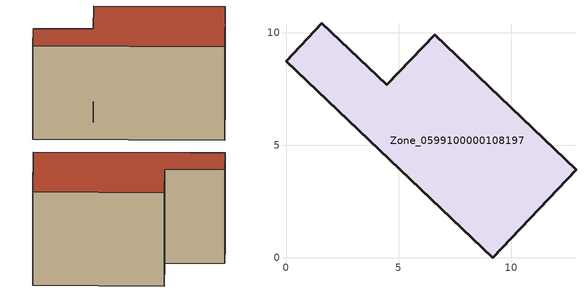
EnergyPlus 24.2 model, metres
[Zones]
Zone_0599100000108197
 floor ground (C_G): 9.18,0 0,8.74 1.59,10.41 4.48,7.67 6.61,9.91 12.89,3.91 z0
 wall outside (C_F): 9.18,0 12.89,3.91 6.61,9.91 4.48,7.67 1.59,10.41 0,8.74 9.18,0 z0:7.07
 roof outside (C_R): 0,8.74 9.18,0 12.89,3.91 6.61,9.91 4.48,7.67 1.59,10.41 z7.07
[BUILDING]
Pand.0599100000108197: North Axis=0; Terrain=City; Loads Convergence Tolerance Value=0.04; Temperature Convergence Tolerance Value=0.4; Solar Distribution=FullExterior; Maximum Number of Warmup Days=25; Minimum Number of Warmup Days=1
[Site:Location]
Rotterdam.The.Hague.AP_ZH_NLD Design_Conditions: Latitude=51.96; Longitude=4.45; Time Zone=1; Elevation=-4.5
[SITE:GROUNDTEMPERATURE:BUILDINGSURFACE]
18, 18, 18, 18, 18, 18, 18, 18, 18, 18, 18, 18
[MATERIAL] Thermal Absorptance=0.9; Solar Absorptance=0.7; Visible Absorptance=0.7
Name | Roughness | Thickness | Conductivity | Density | Specific Heat
G.TI.1975-1991 | MediumSmooth | 0.15 | 0.288461 | 540 | 1210
F.TI.1975-1991 | Rough | 0.3 | 0.230769 | 1920 | 840
R.TI.1975-1991 | MediumRough | 0.2 | 0.153846 | 1500 | 1000
[CONSTRUCTION]
C_G: G.TI.1975-1991
C_F: F.TI.1975-1991
C_R: R.TI.1975-1991
[ZONE]
Zone_0599100000108197: Type=1; Multiplier=1; Ceiling Height=Autocalculate; Volume=Autocalculate; Floor Area=autocalculate; Part of Total Floor Area=Yes
[ZONEINFILTRATION:DESIGNFLOWRATE]
Infil_Zone_0599100000108197: Zone or ZoneList or Space or SpaceList=Zone_0599100000108197; Schedule=AlwaysOn; Design Flow Rate Calculation Method=Flow/Area; Flow Rate per Floor Area=0.003; Constant Term Coefficient=1; Temperature Term Coefficient=0; Velocity Term Coefficient=0; Velocity Squared Term Coefficient=0
[HVACTEMPLATE:ZONE:IDEALLOADSAIRSYSTEM]
Zone_0599100000108197: Maximum Heating Supply Air Temperature=50; Minimum Cooling Supply Air Temperature=13; Maximum Heating Supply Air Humidity Ratio=0.0156; Minimum Cooling Supply Air Humidity Ratio=0.0077; Heating Limit=NoLimit; Cooling Limit=NoLimit; Dehumidification Control Type=ConstantSensibleHeatRatio; Cooling Sensible Heat Ratio=0.7; Dehumidification Setpoint=60; Humidification Control Type=None; Humidification Setpoint=30; Outdoor Air Method=None; Outdoor Air Flow Rate per Person=0.00944; Outdoor Air Flow Rate per Zone Floor Area=0; Outdoor Air Flow Rate per Zone=0; Demand Controlled Ventilation Type=None; Outdoor Air Economizer Type=NoEconomizer; Heat Recovery Type=None; Sensible Heat Recovery Effectiveness=0.7; Latent Heat Recovery Effectiveness=0.65
[ZONECONTROL:THERMOSTAT]
ThermostatControl_Zone_0599100000108197: Zone or ZoneList=Zone_0599100000108197; Control Type Schedule=DualSetpointControlType; Control 1=Thermostat_Zone_0599100000108197; Temperature Difference Between Cutout And Setpoint=0
[THERMOSTATSETPOINT:DUALSETPOINT]
Thermostat_Zone_0599100000108197: Heating Setpoint Temperature Schedule=HeatingSetpoint_Zone_0599100000108197; Cooling Setpoint Temperature Schedule=CoolingSetpoint_Zone_0599100000108197
[SCHEDULE:COMPACT]
HeatingSetpoint_Zone_0599100000108197: Through: 12/31, For: AllDays, Until: 24:00, 21
CoolingSetpoint_Zone_0599100000108197: Through: 12/31, For: AllDays, Until: 24:00, 24
DualSetpointControlType: Through: 12/31, For: AllDays, Until: 24:00, 4
AlwaysOn: Through: 12/31, For: AllDays, Until: 24:00, 1
